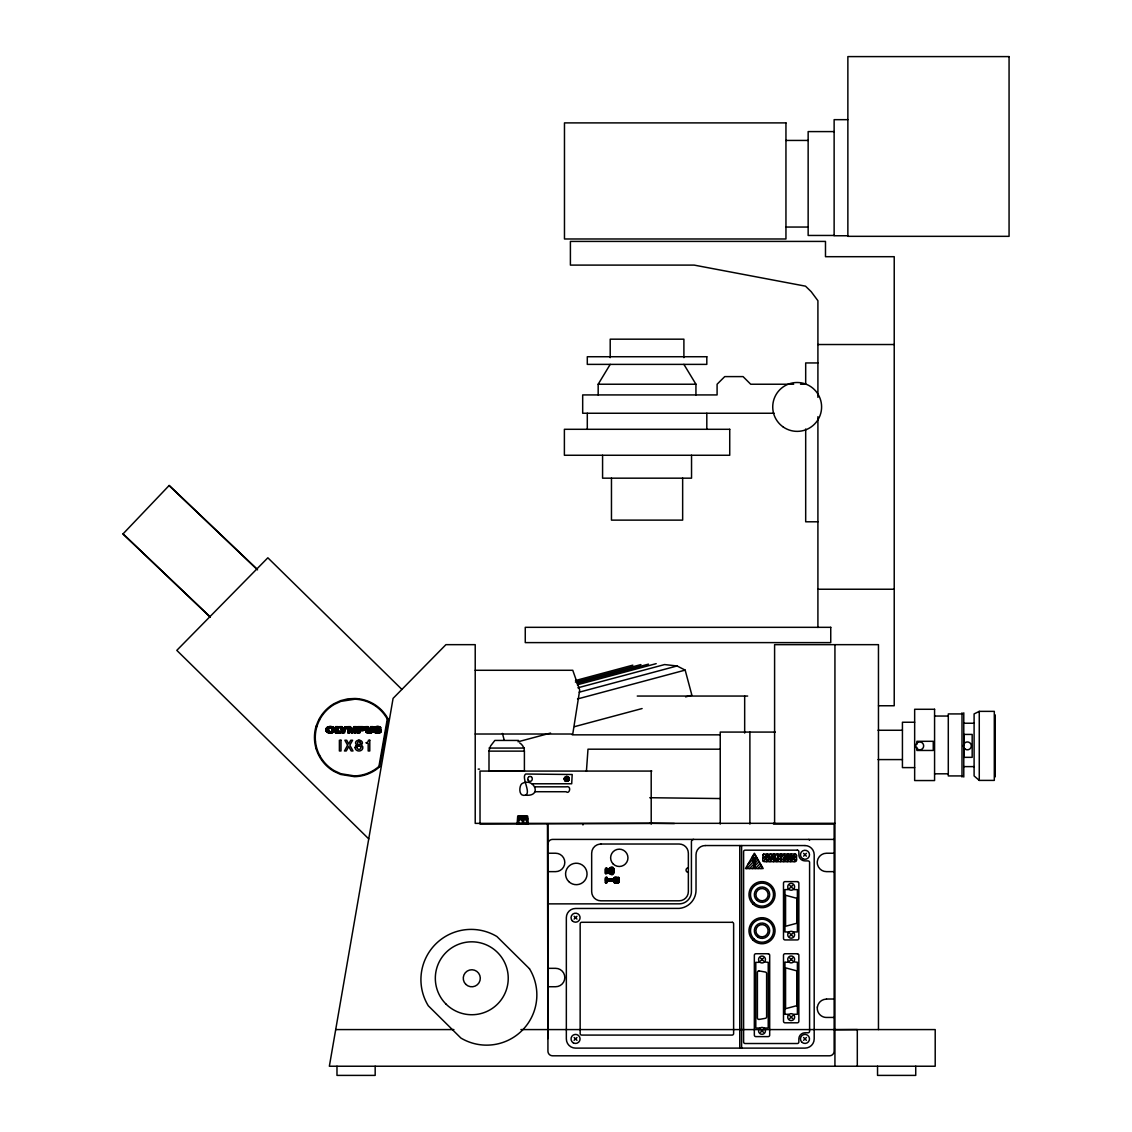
<?xml version="1.0" encoding="UTF-8"?>
<svg xmlns="http://www.w3.org/2000/svg" width="1132" height="1132" viewBox="0 0 1132 1132"><rect width="100%" height="100%" fill="white"/><g stroke="black" fill="none" stroke-linecap="round" stroke-linejoin="round"><path stroke-width="1.5" d="M334.577 729.914L332.426 726.815L327.502 727.069A3.028 3.028 0 0 0 326.2 728.499C324.658 732.446 330.261 734.159 333.006 732.418A3.056 3.056 0 0 0 334.237 731.131L334.577 729.914L331.577 732.913M365.551 730.904L365.551 726.673L368.042 726.673C372.343 733.041 361.448 735.121 368.042 728.442M368.565 733.027L371.636 732.63A1.995 1.995 0 0 0 372.867 731.3L372.952 726.673L370.447 726.673L370.419 730.961L367.9 732.928M378.399 731.583L379.956 729.362L381.286 731.484A1.868 1.868 0 0 1 380.295 732.588M773.524 823.304L773.524 824.068L834.143 824.068L834.143 1051.204A4.599 4.599 0 0 1 829.544 1055.802L552.529 1055.802A4.599 4.599 0 0 1 547.93 1051.204L547.93 824.068M605.478 873.536L605.478 868.187L608.549 869.716C615.681 859.315 615.992 882.366 608.549 872.022L605.478 873.536L607.021 873.55L607.021 872.022L610.827 868.187M614.534 882.748L619.261 877.951L618.596 882.762L614.407 882.719L613.912 881.234L607.021 881.234L607.021 882.762L605.478 882.762L605.478 877.399L607.021 877.399L605.478 880.427M613.912 872.786L613.035 873.55M762.784 858.523L763.01 854.717A1.542 1.542 0 0 1 763.619 854.151L795.004 853.995A1.542 1.542 0 0 1 796.546 855.523L796.546 860.136A1.528 1.528 0 0 1 795.004 861.664L764.326 861.664A1.542 1.542 0 0 1 762.784 860.136L762.784 858.523L767.312 853.995M834.935 1066.231L834.935 644.66M325.931 730.027L329.497 726.475M378.102 730.579L374.593 729.772L373.985 727.989A1.528 1.528 0 0 1 374.352 727.381A2.547 2.547 0 0 1 375.244 726.786L379.22 726.645L378.456 728.272L381.06 728.272L380.154 726.985L378.88 728.272M754.86 864.735C750.049 858.254 757.605 854.985 754.846 864.862M355.193 747.629L355.207 747.445A3.212 3.212 0 0 1 356.156 745.578M566.92 776.467L564.302 778.476L567.033 776.467L564.288 779.198L565.024 780.67M586.418 771.359L587.989 749.186L720.235 749.186M357.542 730.395L360.004 727.989C362.099 728.385 365.028 725.216 364.787 729.178A1.91 1.91 0 0 1 363.683 730.381L363.485 730.437A3.254 3.254 0 0 1 362.679 730.536L360.004 730.536L357.698 732.814M565.533 781.038C575.608 770.114 558.529 787.377 569.155 779L566.665 781.335L569.141 779.184L567.939 776.778L564.571 780.075L567.896 776.75M754.86 866.574L753.841 866.716L759.232 861.693L754.337 853.231L745.479 868.569L763.194 868.569L759.232 861.693M755.242 860.221L757.124 858.056M758.171 859.881L749.483 868.569M362.099 728.088L362.141 729.093L360.004 729.22L357.542 731.682M611.563 881.234L614.336 877.484L619.261 877.951M754.903 864.112L753.94 865.074L754.903 864.24M755.27 859.839L753.558 861.452L755.285 859.598M375.017 729.97L376.786 727.791A2.08 2.08 0 0 1 377.253 727.706L378.512 726.503M381.328 731.357L379.942 732.729A3.269 3.269 0 0 1 379.475 732.857A12.735 12.735 0 0 1 378.88 732.97L375.286 732.772L376.956 731.654M319.663 755.369A38.375 38.375 0 0 0 334.237 770.651L340.831 773.722L354.5 775.901A38.375 38.375 0 0 0 378.923 766.421L387.271 719.075A38.318 38.318 0 0 0 354.924 699.208L340.831 701.373L334.28 704.415A38.545 38.545 0 0 0 319.649 719.754M316.168 748.846A38.955 38.955 0 0 0 318.969 755.695A39.323 39.323 0 0 0 333.898 771.345L340.576 774.444L354.514 776.679A39.111 39.111 0 0 0 379.63 766.817L388.078 718.933A39.111 39.111 0 0 0 354.967 698.486L347.864 698.84L340.576 700.651L333.898 703.75A39.323 39.323 0 0 0 318.969 719.4M569.056 779.608L567.075 781.306L569.141 779.184M564.316 778.42L566.156 776.51M329.355 732.998L330.53 731.725A1.557 1.557 0 0 0 331.775 730.748L331.888 730.423A2.773 2.773 0 0 0 331.917 729.249L333.629 727.522M325.988 729.121L328.436 726.702M569.071 779.524L567.274 781.264M489.01 750.771L490.566 745.988L494.84 740.441L518.541 740.441M772.519 855.523L770.114 860.136L771.345 858.778L774.189 860.136L772.519 855.523L774.217 853.995M525.503 795.202C543.275 796.801 533.37 776.495 521.81 783.74C519.347 785.566 518.428 795.258 523.663 795.357C533.37 795.527 520.409 777.231 525.757 774.019L572.198 774.514L571.702 783.769L532.068 783.783M568.957 779.863L567.585 781.179M564.401 778.123L565.844 776.609M753.346 858.438L754.082 857.702M353.92 730.197L354.288 732.814L356.382 732.814L356.382 726.673L353.807 726.673L352.123 730.423L350.425 726.673L347.849 726.673L347.892 732.814L349.972 732.814C348.826 724.14 352.491 738.531 353.92 730.197L351.401 732.715M568.844 780.075L567.783 781.094M777.656 853.995L774.953 855.523L769.986 861.664M344.241 727.508L347.269 726.673L344.609 730.791L344.609 732.814L342.133 732.814L342.133 730.791L339.473 726.673L342.02 726.673L343.35 728.937L345.062 726.673M330.785 726.447L329.355 727.989A1.514 1.514 0 0 0 328.874 728.428L328.804 728.583A2.66 2.66 0 0 0 328.535 729.517L326.525 731.569M651.82 823.36L480.025 824.068L480.025 771.076L651.834 771.076M598.177 394.927L598.177 384.229L610.205 364.377M764.779 961.577L765.006 961.224A3.453 3.453 0 0 0 762.02 956.045A3.453 3.453 0 0 0 759.02 961.224L759.572 961.931A3.453 3.453 0 0 0 764.454 961.931L768.232 962.342L768.232 1028.026L764.779 1028.026L765.006 1029.144A3.453 3.453 0 0 1 762.317 1034.308A3.453 3.453 0 0 1 758.765 1029.681A3.453 3.453 0 0 1 764.454 1028.422L764.779 1028.79M793.928 961.493L794.155 961.153A3.453 3.453 0 0 0 791.169 955.974A3.453 3.453 0 0 0 788.183 961.153L788.735 961.86A3.453 3.453 0 0 0 793.617 961.86L797.395 962.257L797.395 1014.286L793.928 1014.286L794.155 1015.404A3.453 3.453 0 0 1 793.277 1019.861A3.453 3.453 0 0 1 788.749 1019.578A3.453 3.453 0 0 1 788.41 1015.05L788.41 1014.286L785.113 1014.286M766.534 861.664L768.147 860.009A2.193 2.193 0 0 0 769.095 859.315A2.561 2.561 0 0 0 769.477 858.622L771.798 855.523M788.41 1015.05L788.735 1014.682A3.453 3.453 0 0 1 793.603 1014.682L793.928 1015.05M787.207 861.664L788.763 859.952A2.264 2.264 0 0 1 787.065 860.009A2.151 2.151 0 0 1 786.132 859.216A2.236 2.236 0 0 1 785.933 858.707A2.872 2.872 0 0 1 785.764 857.801M330.02 727.763L331.195 726.503M763.279 861.268L770.765 853.995M333.332 727.282C333.049 730.225 329.355 727.678 331.874 726.645M361.278 726.673L360.004 729.22M376.56 731.442C373.475 728.499 372.881 734.442 375.668 731.046M327.176 732.206L328.535 729.984L326.724 731.796M379.22 726.645L378.329 728.046M747.856 864.452L756.077 856.231M330.346 727.749L331.506 726.56M361.773 727.989L362.933 726.687M328.69 732.857L329.822 731.697L328.69 730.635M361.292 729.22L360.004 730.536L360.004 732.814L357.542 732.814L357.542 726.673L362.707 726.673M362.99 730.522L364.872 728.598M367.178 732.715L368.395 731.47M374.734 729.843L376.348 728.201M377.734 727.734L378.866 726.574M331.52 728.301L332.808 726.985M328.011 732.63L329.214 731.413M564.387 779.651L567.712 776.665L564.684 780.245M564.741 780.344L568.349 777.076L564.868 780.5M565.406 780.953L568.745 777.557M791.438 853.995L783.754 861.664M350.382 730.324L351.528 729.164M370.857 732.871L372.952 730.763M373.942 731.937L374.819 731.046M376.065 730.225C376.291 727.961 381.781 728.994 378.23 730.621M376.376 731.201L375.244 732.758M376.305 732.97L377.522 731.739M347.849 727.734L348.897 726.673M361.674 730.536L364.589 727.607M376.815 730.338L378.187 728.966M375.583 732.843L376.815 731.597M377.961 730.536L379.234 729.178M378.357 733.027L381.173 730.182M331.959 729.56L333.798 727.72M331.082 732.998L334.577 729.503M339.359 732.814L340.732 731.428M350.255 730.027L351.401 728.881M354.274 730.706L356.382 728.569M354.274 732.404L356.382 730.282M355.561 732.814L356.382 731.994M365.551 727.522L366.386 726.673M365.551 729.234L368.042 726.73M379.729 728.272L380.635 727.367M327.431 732.376L328.874 731.046M331.704 728.583L333.091 727.126M330.586 733.055L334.52 729.164M340.491 728.272L342.048 726.716M336.798 732.814L338.185 731.428M337.647 732.814L339.034 731.428M338.51 732.814L339.883 731.428M338.935 732.814L340.308 731.428M341.68 730.069L343.137 728.598M341.85 730.338L343.293 728.881M339.784 732.814L341.156 731.428M342.345 732.814L345.854 728.881M347.849 729.433L350.184 726.673M347.849 729.871L350.623 727.098M347.849 732.418L349.972 730.296M350.51 730.621L351.656 729.461M348.741 732.814L349.972 731.159M354.274 729.843L356.382 727.734M351.727 732.814L353.594 730.947M354.274 731.555L356.382 729.433M355.137 732.814L356.382 731.569M360.386 727.989L361.702 726.673M361.25 730.536L364.405 727.367M362.523 730.536L366.825 726.673M365.551 728.385L367.249 726.673M365.551 729.659L368.042 727.154M365.551 730.508L368.042 728.018M365.678 731.456L368.042 728.867M365.735 731.597L368.042 729.291M365.947 731.951L368.042 729.716M366.131 732.163L368.042 730.154M366.301 732.319L368.042 730.564M370.447 728.159L371.933 726.673M370.447 728.598L372.357 726.673M370.447 729.022L372.796 726.673M370.447 729.871L372.952 727.367M370.447 730.296L372.952 727.805M374.48 729.673L377.72 726.433M564.288 778.674L566.552 776.453L564.274 778.957M569.155 778.788L565.873 781.179M566.608 781.335L569.141 778.59L566.665 781.335M605.478 869.404L606.695 868.187M605.478 870.451L607.021 868.895M605.478 871.47L607.219 869.716M605.478 872.164L607.912 869.716M607.346 872.022L611.181 868.187M608.549 872.192L612.553 868.187M611.662 873.55L613.912 871.3M607.771 881.234L610.077 878.927M608.464 881.234L610.771 878.927M574.136 919.085L576.966 916.269M614.86 882.762L619.289 878.333M615.539 882.762L619.289 879.026M616.232 882.762L619.289 879.706M616.926 882.762L619.289 880.399M617.265 882.762L619.289 880.753M617.959 882.762L619.289 881.432M753.332 858.905L754.549 857.688M753.403 859.641L755.002 857.914M574.136 1040.336L576.966 1037.506M746.611 868.569L755.27 859.966M753.615 862.301L755.186 860.716L753.601 862.089M755.115 861.721L753.686 863.15L755.129 861.466M753.756 863.886L755.044 862.598M754.973 863.348L753.813 864.636L754.959 863.49M758.1 868.569L761.327 865.329M773.425 861.664L781.094 853.995M776.877 861.664L784.547 853.995M794.098 861.664L796.546 859.216M803.578 1040.336L806.394 1037.506M326.2 728.484L327.813 726.928M325.931 729.616L328.973 726.574M326.002 730.395L329.95 726.447M326.087 730.734L330.388 726.433M327.714 732.517L329.016 731.215M331.959 729.97L333.997 727.947M329.752 733.041L334.308 728.484M335.468 728.598L337.393 726.673M335.468 729.022L337.817 726.673M335.468 730.734L338.058 728.145M335.468 731.583L338.058 729.008M335.468 732.432L338.058 729.857M335.468 732.814L341.312 732.814L341.312 731.428L338.058 731.428L338.058 726.673L335.468 726.673L335.468 732.814L338.058 730.282M340.322 728.018L341.652 726.673M337.223 732.814L338.61 731.428M341.156 729.305L342.671 727.791M338.072 732.814L339.459 731.428M341.496 729.815L342.982 728.343M343.661 728.513L345.486 726.673M342.005 730.579L345.925 726.673M342.133 731.314L346.774 726.673M342.133 731.725L347.199 726.673M343.194 732.814L344.609 731.399M347.849 728.159L349.335 726.673M347.849 728.583L349.76 726.673M347.849 730.282L350.75 727.395M347.849 730.72L350.878 727.692M347.849 731.569L351.019 727.989M347.849 731.994L351.274 728.569M349.165 732.814L349.972 732.008M350.75 731.215L351.925 730.055M352.632 729.348L355.307 726.673M351.019 731.81L356.156 726.673M351.146 732.107L356.382 726.871M351.274 732.418L356.382 727.31M354.274 730.267L356.382 728.159M352.151 732.814L353.283 731.682M357.542 727.409L358.292 726.673M354.274 731.116L356.382 729.008M357.542 728.272L359.141 726.673M354.274 731.979L356.382 729.857M357.542 728.697L359.566 726.673M357.542 729.121L359.99 726.673M354.288 732.814L356.382 730.706M357.542 729.546L360.429 726.673M354.712 732.814L356.382 731.145M357.542 729.984L360.853 726.673M357.542 730.819L360.004 728.371M357.542 731.244L360.004 728.796M361.235 727.989L362.551 726.673M357.542 732.107L360.443 729.22M358.547 732.814L360.004 731.357M358.971 732.814L360.004 731.781M360.825 730.536L364.207 727.154M362.099 730.536L364.73 727.904M365.551 728.81L367.674 726.673M365.551 730.083L368.042 727.579M370.447 727.734L371.522 726.673M370.447 729.447L372.952 726.956M370.447 730.706L372.952 728.216M368.975 733.055L372.952 729.079M369.386 733.055L372.952 729.503M369.839 733.027L372.952 729.928M373.97 728.909L376.376 726.503M370.334 732.97L372.952 730.366M375.414 730.083L376.772 728.654M375.711 730.154L377.48 728.81M379.305 728.272L380.451 727.183M377.494 733.055L380.89 729.829M378.88 732.97L381.314 730.522M517.098 824.068L517.706 816.144L527.668 816.144L528.276 824.068M564.514 777.84L565.66 776.693M564.514 779.962L567.174 776.495M565.066 780.684L568.434 777.175M566 781.236L569.113 778.491M605.478 869.065L606.356 868.187M605.478 871.824L607.573 869.716M608.549 869.093L609.455 868.187M605.478 872.503L609.794 868.187M605.478 872.843L610.148 868.187M605.478 873.197L610.488 868.187M607.686 872.022L611.521 868.187M608.025 872.022L611.86 868.187M608.365 872.022L612.214 868.187M608.549 872.531L612.893 868.187M608.634 873.14L613.558 868.301M608.775 873.338L613.756 868.485M608.988 873.479L613.841 868.626M609.313 873.55L613.912 868.895M609.582 873.55L613.912 869.234M609.936 873.55L613.912 869.588M605.478 878.361L606.441 877.399M605.478 878.715L606.794 877.399M610.275 873.55L613.912 869.928M610.969 873.55L613.912 870.267M605.478 879.394L607.021 877.866M611.308 873.55L613.912 870.961M612.002 873.55L613.912 871.64M612.355 873.55L613.912 871.994M612.695 873.55L613.912 872.333M605.478 881.814L608.011 878.927M605.478 882.153L608.705 878.927M605.478 882.507L609.044 878.927M607.431 881.234L609.738 878.927M606.243 882.762L607.021 881.998M608.125 881.234L610.431 878.927M608.818 881.234L611.11 878.927M609.158 881.234L611.464 878.927M609.497 881.234L611.804 878.927M609.851 881.234L612.143 878.927M612.256 881.234L616.091 877.399M611.903 881.234L615.751 877.399M612.596 881.234L616.431 877.399M612.95 881.234L616.784 877.399M613.643 881.234L617.124 877.399M613.912 881.29L617.803 877.399M613.912 881.644L618.157 877.399M613.912 881.998L618.511 877.399M613.968 882.267L618.794 877.456M615.2 882.762L619.289 878.673M615.879 882.762L619.289 879.366M616.572 882.762L619.289 880.059M617.605 882.762L619.289 881.092M618.298 882.762L619.289 881.786M751.775 857.66L755.03 854.419M753.318 858.565L754.223 857.674M754.719 857.745L753.388 859.443M753.417 859.966L755.129 858.042M753.431 860.178L755.27 858.24M755.157 861.098L753.643 862.612L755.171 860.971M753.686 863.037L755.157 861.226L753.657 862.825M753.728 863.674L755.058 862.358L753.742 863.787M753.785 864.197L755.002 862.98M754.053 865.188L754.888 864.367M755.228 868.569L760.279 863.518M780.316 861.664L787.999 853.995M790.66 861.664L796.546 855.778M803.578 856.174L806.394 853.344M760.605 960.912L763.421 958.082M789.754 936.164L792.584 933.334M789.754 960.842L792.584 958.012M789.754 1018.545L792.584 1015.715M326.356 731.314L328.62 729.065M326.936 732.008L328.605 730.352M330.162 733.055L334.421 728.796M335.468 728.173L336.544 726.673M335.468 729.447L338.058 726.871M335.468 729.871L338.058 727.296M335.468 730.296L338.058 727.734M335.468 731.159L338.058 728.569M335.468 732.008L338.058 729.433M340.152 727.763L341.241 726.673M336.374 732.814L338.058 730.706M340.661 728.527L342.204 726.985M340.987 729.036L342.515 727.522M342.133 730.876L346.35 726.673M340.208 732.814L341.312 731.711M342.133 732.149L346.675 727.635M342.77 732.814L344.609 730.989M347.892 732.814L349.972 730.734M352.958 728.583L354.457 726.673M350.637 730.918L351.783 729.772M352.293 730.112L355.731 726.673M357.542 727.848L358.717 726.673M360.811 727.989L362.127 726.673M357.542 732.531L360.867 729.22M358.122 732.814L360.004 730.932M360.4 730.536L361.716 729.22M366.542 732.489L368.07 730.975M376.786 727.791L378.116 726.461M377.239 730.395L378.541 729.036M377.182 733.055L380.706 729.687M379.475 732.857L381.371 730.89M605.478 869.758L607.021 868.216M605.478 871.131L607.021 869.588M608.549 872.871L613.303 868.202M605.478 880.781L607.332 878.927M605.478 881.121L607.672 878.927M607.092 881.234L609.398 878.927M605.549 882.762L607.021 881.304M605.903 882.762L607.021 881.658M610.19 881.234L612.497 878.927M610.53 881.234L612.837 878.927M610.87 881.234L613.176 878.927M611.223 881.234L613.53 878.927M613.912 878.531L615.058 877.399M614.28 882.649L619.176 877.767M753.473 860.716L755.355 858.608M753.502 861.028L755.341 859.089M753.587 861.976L755.228 860.476M753.629 862.4L755.186 860.858M755.072 862.23L753.714 863.348M753.799 864.409L754.987 863.108M760.959 868.569L762.388 867.154M789.754 888.196L792.584 885.394M760.605 1032.271L763.421 1029.455M328.322 732.744L329.497 731.583M339.982 727.494L340.803 726.673M340.831 728.782L342.359 727.253M341.326 729.546L342.826 728.074M373.914 728.541L375.852 726.617M374.126 729.263L376.871 726.447M371.466 732.701L372.867 731.3M378.456 728.272L379.885 726.857M605.478 870.098L607.021 868.569M605.478 870.777L607.021 869.249M606.144 873.55L607.021 872.687M605.478 879.055L607.021 877.512M605.478 879.734L607.021 878.206M605.478 880.088L607.021 878.559M613.912 878.163L614.69 877.399M615.412 877.399L613.912 878.871L607.021 878.927M753.488 860.801L755.341 858.962M753.954 866.914L754.52 866.107M754.775 866.32L752.356 868.569M343.619 732.814L344.609 731.838M366.853 732.63L368.225 731.272M367.631 732.871L368.692 731.64M605.804 873.55L607.021 872.347M762.883 854.985L763.775 854.094M328.988 732.928L330.204 731.739M362.382 728.598L363.966 726.985M376.404 730.282L377.833 728.881M376.673 733.012L378.017 731.697A2.349 2.349 0 0 1 377.168 731.697L375.909 732.913M378.711 730.975L380.239 729.461M331.28 728.074L332.511 726.871M331.888 730.423L334.152 728.201M368.169 732.97L370.079 731.47M377.536 730.437L378.88 729.107M332.171 732.744L334.492 730.465M332.879 732.475L334.237 731.131M374.253 729.447L377.324 726.433M614.068 882.465L619.034 877.597M326.214 731.046L328.874 728.428M374.112 732.149L375.258 731.046M376.093 731.046L374.494 732.432M377.904 733.055L381.045 729.999M363.485 730.437L364.787 729.178M350.878 731.513L352.052 730.381M370.32 731.201L372.952 728.654M362.254 728.23L363.697 726.857M794.876 853.995L789.895 858.806A2.264 2.264 0 0 1 789.471 859.457A2.151 2.151 0 0 1 788.933 859.867M330.997 727.904L332.214 726.744M373.985 727.989L375.244 726.786M979.265 711.363L974.1 713.924L974.1 775.929L979.265 780.401L994.306 780.401L994.306 711.363L979.265 711.363L979.265 780.401M575.481 680.544L632.83 665.163M575.41 682.143L640.924 664.583M577.108 683.261L648.48 664.144M577.292 684.789L656.192 663.649M577.872 687.803L664.597 664.569L677.063 665.97L685.171 670.116L691.893 695.204L685.624 696.888M579.216 692.19L677.063 665.97M577.546 698.953L685.171 670.116M518.046 741.785L550.548 733.069M574.617 726.631L642.099 708.547M759.218 1019.423L765.345 1018.333A1.542 1.542 0 0 0 766.619 1016.833L766.619 973.534A1.528 1.528 0 0 0 765.345 972.034L759.218 970.945M387.271 719.075L388.078 718.933M359.014 740.229L359.056 740.229A3.056 3.056 0 0 0 357.924 740.37A3.311 3.311 0 0 0 356.962 740.738A3.028 3.028 0 0 0 356.283 741.248A2.816 2.816 0 0 0 355.731 742.068A2.519 2.519 0 0 0 355.575 742.875A2.547 2.547 0 0 0 355.759 743.696A2.872 2.872 0 0 0 357.047 744.998A3.467 3.467 0 0 0 356.113 745.663M693.718 839.406L693.506 839.42A2.306 2.306 0 0 0 691.426 841.713L691.411 891.592A12.211 12.211 0 0 1 690.562 896.105A12.31 12.31 0 0 1 684.676 902.544A12.211 12.211 0 0 1 679.186 903.831L547.93 903.874M834.921 1029.71L857.306 1029.582L857.306 1066.231M847.868 119.667L834.128 119.667L834.128 235.753L847.868 235.753M834.128 131.595L808.149 131.595L808.149 235.456L834.128 235.456M785.948 140.439L808.007 140.439M785.948 227.051L808.007 227.051M817.912 344.524L894.223 344.524M817.912 362.947L805.687 362.947L805.687 384.229L800.536 384.229M598.177 384.229L695.939 384.229L695.939 394.927M793.659 384.229L750.7 384.229L743.059 376.602L724.735 376.602L717.094 384.229L717.094 394.927L582.683 394.927L582.683 413.251L774.09 413.251M817.912 521.795L805.687 521.795L805.687 429.014M817.912 589.234L894.223 589.234M475.214 670.285L572.764 670.285L579.711 689.996L572.764 734.017L475.214 734.017M637.259 696.053L747.658 696.053M878.517 705.76L894.223 705.76L894.223 256.695L825.483 256.695L825.483 241.413L570.401 241.413L570.401 265.1L694.157 265.1L805.517 286.17L811.163 291.646L817.912 300.716L817.912 397.346M962.002 713.924L948.291 713.924L948.291 775.929L962.002 775.929M934.579 716.047L948.291 716.047M914.656 722.244L902.43 722.244L902.43 767.609L914.656 767.609M963.785 723.235L974.1 723.235M878.022 730.267L902.43 730.267M775.349 732.079L720.235 732.079L720.235 824.068M572.254 734.838L720.32 734.838M359.014 741.644L358.971 741.644A1.472 1.472 0 0 0 357.882 744.205A1.91 1.91 0 0 0 360.217 744.149M359 745.847L358.957 745.847A2.038 2.038 0 0 1 360.684 746.922M488.996 748.068L524.399 748.068M488.996 751.124L524.399 751.124M878.022 759.586L902.43 759.586M963.785 766.619L974.1 766.619M478.185 769.123L479.487 769.123M934.579 773.807L948.291 773.807M534.728 786.825L566.042 786.825C572.042 785.212 569.566 794.82 566.085 791.735L534.728 791.721M517.706 818.21L527.668 818.21M517.706 819.186L527.668 819.186M518.838 819.794L526.536 819.794M834.921 823.304L475.214 823.374L475.214 644.66L445.923 644.66L393.087 698.373L329.355 1066.231L935.202 1066.231L935.202 1029.582L520.932 1029.582M518.838 823.459L527.668 823.459M834.143 839.406L552.529 839.406A4.599 4.599 0 0 0 547.93 844.019M705.236 845.547L804.979 845.547M547.93 853.231L555.6 853.231A9.197 9.197 0 0 1 564.5 860.079A9.197 9.197 0 0 1 555.6 871.64L547.93 871.64M834.143 853.231L826.473 853.231A9.197 9.197 0 0 0 817.346 861.226A9.254 9.254 0 0 0 817.573 864.791A9.197 9.197 0 0 0 826.473 871.64L834.143 871.64M785.113 962.257L788.41 962.257L788.41 961.493M547.93 968.327L555.6 968.327A9.197 9.197 0 0 1 564.811 977.539A9.197 9.197 0 0 1 555.6 986.736L547.93 986.736M826.473 999.018L834.143 999.018M834.143 1017.442L826.473 1017.442A9.155 9.155 0 0 1 823.021 1016.777A9.24 9.24 0 0 1 819.044 1013.664A9.155 9.155 0 0 1 817.601 1010.621A9.254 9.254 0 0 1 817.346 1007.027M335.695 1029.582L453.89 1029.582M769.477 858.622L768.727 858.622A1.528 1.528 0 0 1 768.02 859.301A1.599 1.599 0 0 1 767.609 859.429L766.817 859.287A1.769 1.769 0 0 1 766.322 858.863M649.768 797.72L720.235 798.555M649.74 823.233L674.417 823.53M378.923 766.421L379.63 766.817M789.358 856.103L789.471 856.202A2.264 2.264 0 0 0 786.981 855.806M256.412 568.519L169.206 485.43L122.935 533.993L210.142 617.082M169.078 485.571L257.544 569.863M123.077 533.865L210.283 616.94M401.902 689.416L267.845 557.793L176.804 650.362L368.749 838.897M789.754 885.394L792.584 888.196M760.605 1029.455L763.421 1032.271M803.578 853.344L806.394 856.174M789.754 933.334L792.584 936.164M789.754 958.012L792.584 960.842M760.605 958.082L763.421 960.912M789.754 1015.715L792.584 1018.545M803.578 1037.506L806.394 1040.336M547.93 1038.61L547.463 824.068M574.136 916.269L576.966 919.085M574.136 1037.506L576.966 1040.336M808.828 839.406L809.592 840.185M793.928 932.683L793.617 932.315A3.453 3.453 0 0 0 787.929 933.575A3.453 3.453 0 0 0 791.466 938.187A3.453 3.453 0 0 0 794.155 933.037L793.928 931.947L797.395 931.947L797.395 889.596L793.928 889.596L793.928 888.861M788.735 889.243A3.453 3.453 0 0 0 794.409 887.983A3.453 3.453 0 0 0 790.872 883.356A3.453 3.453 0 0 0 788.183 888.521L788.735 889.243M786.754 858.806L788.976 858.962A2.08 2.08 0 0 0 789.329 858.466M683.898 364.377L695.939 384.229M502.438 733.423L504.221 740.116M582.782 824.068L582.966 824.973M995.198 714.886L995.198 776.877M964.223 744.998L964.223 734.427L972.176 734.427L972.176 757.336L964.223 757.336L964.223 748.521M963.785 712.82L963.785 777.033M962.002 712.82L962.002 777.033M916.892 744.361L916.892 741.304L933.263 741.304L933.263 750.459L916.892 750.459L916.892 747.403M915.731 1066.231L915.731 1075.4L877.541 1075.4L877.541 1066.231M878.46 1029.582L878.46 644.66L774.599 644.66L774.599 823.374M817.912 416.703L817.912 627.482M788.41 888.861L788.41 889.596L784.957 889.596L784.957 931.947L788.41 931.947L788.41 932.683M784.957 962.257L784.957 1014.286M775.646 855.523C773.241 860.419 780.33 860.419 777.939 855.523L778.632 858.282A1.84 1.84 0 0 1 776.793 860.136A1.84 1.84 0 0 1 774.939 858.297L774.953 855.523M759.247 961.577L759.247 962.342L755.794 962.342L755.794 1028.026L759.247 1028.026L759.247 1028.79M749.893 732.079L749.893 824.068M744.672 696.053L744.672 733.069M741.602 845.547L741.602 1048.119M739.762 845.547L739.762 1048.119M706.807 413.251L706.807 429.297M691.539 455.262L691.539 478.171L602.578 478.171L602.578 455.262M683.898 357.655L683.898 339.175L610.205 339.175L610.205 357.655M682.653 478.171L682.653 520.126L611.464 520.126L611.464 478.171M651.197 771.076L651.211 824.068M587.296 413.251L587.296 429.297M526.96 816.144L526.96 818.21M526.536 819.186L526.536 824.068M525.984 816.144L525.984 818.21M525.007 816.144L525.007 818.21M524.031 816.144L524.031 818.21M523.055 816.144L523.055 818.21M521.838 816.144L521.838 818.21M520.607 816.144L520.607 818.21M519.39 816.144L519.39 818.21M518.838 819.186L518.838 824.068M518.173 816.144L518.173 818.21M488.996 751.308L488.996 770.977L524.399 770.977L524.399 751.308A9.764 9.764 0 0 0 519.744 742.974M375.173 1066.231L375.173 1075.4L336.982 1075.4L336.982 1066.231M768.147 860.009A2.306 2.306 0 0 1 765.43 859.061M765.076 857.872A2.306 2.306 0 0 1 766.916 855.566M768.784 855.99A2.306 2.306 0 0 0 767.793 855.551A2.038 2.038 0 0 0 767.057 855.566M688.355 872.404A2.306 2.306 0 0 1 686.049 870.112A2.306 2.306 0 0 1 688.355 867.805M766.237 856.768A1.769 1.769 0 0 1 766.59 856.4M765.869 857.377A1.599 1.599 0 0 1 766.067 856.952M766.435 856.556A1.599 1.599 0 0 1 766.845 856.33M768.02 856.344A1.599 1.599 0 0 0 767.567 856.231A1.528 1.528 0 0 0 767.057 856.358M766.053 857.32A1.528 1.528 0 0 0 765.968 857.815A1.953 1.953 0 0 0 766.109 858.58M789.853 858.947A2.872 2.872 0 0 0 789.966 856.938A2.986 2.986 0 0 0 789.499 856.174M705.236 845.547A9.197 9.197 0 0 0 696.024 854.759L696.024 890.063A18.338 18.338 0 0 1 693.223 899.827A18.48 18.48 0 0 1 679.327 908.402L575.551 908.472A9.197 9.197 0 0 0 566.34 917.684L566.34 1038.921A9.197 9.197 0 0 0 575.551 1048.119L804.979 1048.119A9.197 9.197 0 0 0 814.191 1038.921L814.191 854.759A9.197 9.197 0 0 0 804.979 845.547M765.642 859.089A2.108 2.108 0 0 1 765.416 858.622A2.986 2.986 0 0 1 765.289 857.801M768.005 856.33A1.585 1.585 0 0 1 768.699 856.995L769.463 857.009A2.292 2.292 0 0 0 769.081 856.33A2.476 2.476 0 0 0 768.713 855.962M785.778 857.929A2.236 2.236 0 0 1 786.386 856.386M758.949 1019.437A1.528 1.528 0 0 1 757.407 1017.909L757.407 972.459A1.528 1.528 0 0 1 758.964 970.916M786.542 858.452A2.292 2.292 0 0 1 786.457 857.801A1.698 1.698 0 0 1 786.839 856.74A1.429 1.429 0 0 1 788.891 856.584L788.976 856.683A1.585 1.585 0 0 1 789.301 857.207M786.4 856.202A2.476 2.476 0 0 1 787.108 855.693M789.301 858.452A2.08 2.08 0 0 0 789.428 857.858A2.179 2.179 0 0 0 789.315 857.207M817.375 1007.098A9.155 9.155 0 0 1 826.459 999.132M315.46 741.318A38.375 38.375 0 0 1 316.889 726.518M316.111 748.719A39.323 39.323 0 0 1 316.111 726.107M319.649 755.341A38.191 38.191 0 0 1 315.46 741.347M316.903 726.588A38.191 38.191 0 0 1 319.649 719.881M362.509 746.554A3.184 3.184 0 0 1 362.778 747.587L362.778 747.644A3.198 3.198 0 0 1 362.665 748.606A3.24 3.24 0 0 1 362.141 749.554A3.608 3.608 0 0 1 361.292 750.304A3.438 3.438 0 0 1 360.202 750.799A3.721 3.721 0 0 1 359.042 750.969L358.901 750.969A3.707 3.707 0 0 1 357.754 750.799A3.509 3.509 0 0 1 356.679 750.304A4.132 4.132 0 0 1 355.816 749.568A3.226 3.226 0 0 1 355.151 747.516M316.168 726.362A38.955 38.955 0 0 1 318.969 719.513M362.509 746.582A3.41 3.41 0 0 0 360.91 744.998A3.085 3.085 0 0 0 361.688 744.432A2.929 2.929 0 0 0 362.212 743.696A2.703 2.703 0 0 0 362.382 742.875A2.222 2.222 0 0 0 362.226 742.068A3.155 3.155 0 0 0 360.995 740.738A3.339 3.339 0 0 0 360.047 740.356A3.339 3.339 0 0 0 359.155 740.229M330.601 727.805A1.74 1.74 0 0 0 329.822 727.791A1.599 1.599 0 0 0 329.355 727.989M360.783 746.851A1.797 1.797 0 0 1 360.768 748.294A1.882 1.882 0 0 1 359.693 749.228A1.995 1.995 0 0 1 356.976 747.403M360.641 743.158A1.5 1.5 0 0 0 360.132 742.083A1.67 1.67 0 0 0 359.608 741.743M358.236 745.974A2.038 2.038 0 0 0 357.132 746.879A1.967 1.967 0 0 0 356.99 747.573M360.613 743.116A1.571 1.571 0 0 1 360.5 743.682A1.571 1.571 0 0 1 360.188 744.106M359.014 741.517A1.571 1.571 0 0 1 359.608 741.616M358.306 745.847A1.967 1.967 0 0 1 359.028 745.733M528.531 777.104A2.179 2.179 0 0 1 531.545 777.005M527.993 779.792A2.405 2.405 0 0 1 527.837 778.901A2.391 2.391 0 0 1 528.319 777.401M527.993 780.061A2.236 2.236 0 0 0 530.866 781.165L530.993 781.108A2.321 2.321 0 0 0 532.054 779.934L532.111 779.792A2.363 2.363 0 0 0 532.111 778.108L532.054 777.854A2.222 2.222 0 0 0 531.658 777.217M753.318 858.735L754.45 857.674L753.318 858.735M522.277 820.813C525.29 818.648 522.871 826.473 522.277 820.813M754.874 864.494L754.223 865.244L754.874 864.494M755.313 859.344L753.53 861.24L755.313 859.344M755.03 862.74L753.771 864.098L755.03 862.74M347.623 745.21L344.439 750.969L346.279 750.969L348.727 746.54L351.189 750.969L353.028 750.969L349.845 745.21L352.604 740.229L350.75 740.229L348.727 743.88L346.703 740.229L344.864 740.229L347.623 745.21M568.872 777.755L565.604 781.066L568.872 777.755M796.772 923.273L785.566 926.273L785.566 895.271L796.772 898.284L796.772 923.273M796.772 1005.683L785.566 1008.683L785.566 967.86L796.772 970.86L796.772 1005.683M600.866 844.019L599.988 844.062A9.197 9.197 0 0 0 591.668 853.231L591.668 891.592A9.197 9.197 0 0 0 600.866 900.803L679.143 900.803A9.197 9.197 0 0 0 688.355 891.592L688.355 853.231A9.197 9.197 0 0 0 679.143 844.019L600.866 844.019M1009.065 56.6L847.868 56.6L847.868 236.333L1009.065 236.333L1009.065 56.6M785.948 122.893L564.472 122.893L564.472 238.979L785.948 238.979L785.948 122.893M706.807 356.736L587.296 356.736L587.296 364.377L706.807 364.377L706.807 356.736M729.73 429.297L564.387 429.297L564.387 455.262L729.73 455.262L729.73 429.297M830.747 627.326L525.262 627.326L525.262 642.608L830.747 642.608L830.747 627.326M934.579 709.283L914.656 709.283L914.656 780.556L934.579 780.556L934.579 709.283M341.001 740.229L339.388 740.229L339.388 750.969L341.001 750.969L341.001 740.229M369.782 740.229L368.452 740.229A2.519 2.519 0 0 1 365.919 742.762L368.183 743.441L368.183 750.969L369.782 750.969L369.782 740.229M797.31 850.16L745.139 850.16A1.542 1.542 0 0 0 743.597 851.688L743.597 1041.992A1.528 1.528 0 0 0 745.139 1043.52L797.31 1043.52A1.528 1.528 0 0 0 798.852 1041.992L798.852 1038.921A6.127 6.127 0 0 1 804.979 1032.78L808.05 1032.78A1.528 1.528 0 0 0 809.592 1031.252L809.592 862.428A1.528 1.528 0 0 0 808.05 860.9L804.979 860.9A6.141 6.141 0 0 1 798.852 854.759L798.852 851.688A1.528 1.528 0 0 0 797.31 850.16M783.245 855.523L779.552 855.523L781.052 856.217L781.052 860.136L781.745 856.217L783.245 855.523M784.844 855.523L784.151 860.136L784.844 855.523M791.523 855.523L790.829 860.136L791.523 856.754L794.523 860.136L794.523 855.523L793.829 858.905L791.523 855.523M797.31 881.616L785.028 881.616A1.528 1.528 0 0 0 783.5 883.158L783.5 938.4A1.528 1.528 0 0 0 785.028 939.928L797.31 939.928A1.528 1.528 0 0 0 798.852 938.4L798.852 883.158A1.542 1.542 0 0 0 797.31 881.616M732.376 922.311L581.678 922.283A1.528 1.528 0 0 0 580.164 923.825L580.15 1033.544A1.542 1.542 0 0 0 581.678 1035.087L732.079 1035.087A1.542 1.542 0 0 0 733.621 1033.544L733.621 923.825A1.528 1.528 0 0 0 732.376 922.311M768.147 953.738L755.879 953.738A1.528 1.528 0 0 0 754.351 955.281L754.337 1035.087A1.528 1.528 0 0 0 755.879 1036.615L768.147 1036.615A1.528 1.528 0 0 0 769.689 1035.087L769.689 955.281A1.542 1.542 0 0 0 768.147 953.738M797.31 953.738L785.028 953.738A1.528 1.528 0 0 0 783.5 955.281L783.5 1021.276A1.528 1.528 0 0 0 785.028 1022.804L797.31 1022.804A1.528 1.528 0 0 0 798.852 1021.276L798.852 955.281A1.542 1.542 0 0 0 797.31 953.738M529.479 968.737L496.906 936.518A50.204 50.204 0 0 0 428.292 1005.782L460.908 1038.058A50.218 50.218 0 0 0 529.479 968.737M446.135 1004.197A36.465 36.465 0 0 0 507.051 987.514A36.465 36.465 0 0 0 462.153 943.112A36.465 36.465 0 0 0 446.135 1004.197M465.79 984.331A8.518 8.518 0 0 0 480.025 980.425A8.518 8.518 0 0 0 469.539 970.053A8.518 8.518 0 0 0 465.79 984.331M573.287 1042.841A4.528 4.528 0 0 0 580.079 1038.921A4.528 4.528 0 0 0 573.287 1035.002A4.528 4.528 0 0 0 573.287 1042.841M613.162 863.957A8.674 8.674 0 0 0 627.666 860.065A8.674 8.674 0 0 0 617.039 849.453A8.674 8.674 0 0 0 613.162 863.957M568.717 881.545A10.74 10.74 0 0 0 586.687 876.72A10.74 10.74 0 0 0 573.542 863.574A10.74 10.74 0 0 0 568.717 881.545M752.794 939.956A13.046 13.046 0 0 0 774.613 934.098A13.046 13.046 0 0 0 758.638 918.123A13.046 13.046 0 0 0 752.794 939.956M753.884 902.798A11.504 11.504 0 0 0 773.128 897.648A11.504 11.504 0 0 0 759.034 883.54A11.504 11.504 0 0 0 753.884 902.798M753.884 938.867A11.504 11.504 0 0 0 773.128 933.702A11.504 11.504 0 0 0 759.034 919.608A11.504 11.504 0 0 0 753.884 938.867M572.353 920.882A4.528 4.528 0 0 0 579.924 918.859A4.528 4.528 0 0 0 574.377 913.312A4.528 4.528 0 0 0 572.353 920.882M752.794 903.888A13.046 13.046 0 0 0 774.613 898.044A13.046 13.046 0 0 0 758.638 882.054A13.046 13.046 0 0 0 752.794 903.888M757.676 899.006A6.141 6.141 0 0 0 767.935 896.247A6.141 6.141 0 0 0 760.421 888.733A6.141 6.141 0 0 0 757.676 899.006M758.171 937.367A7.669 7.669 0 0 0 769.689 930.73A7.669 7.669 0 0 0 758.171 924.08A7.669 7.669 0 0 0 758.171 937.367M802.729 858.679A4.528 4.528 0 0 0 809.507 854.759A4.528 4.528 0 0 0 802.729 850.839A4.528 4.528 0 0 0 802.729 858.679M801.781 1042.119A4.528 4.528 0 0 0 809.352 1040.096A4.528 4.528 0 0 0 803.819 1034.549A4.528 4.528 0 0 0 801.781 1042.119M756.586 900.082A7.669 7.669 0 0 0 769.42 896.643A7.669 7.669 0 0 0 760.025 887.247A7.669 7.669 0 0 0 756.586 900.082M757.676 935.074A6.141 6.141 0 0 0 767.935 932.315A6.141 6.141 0 0 0 760.421 924.802A6.141 6.141 0 0 0 757.676 935.074M965.412 749.313A3.962 3.962 0 0 0 971.341 745.889A3.962 3.962 0 0 0 965.412 742.451A3.962 3.962 0 0 0 965.412 749.313M917.741 749.313A3.962 3.962 0 0 0 923.684 745.889A3.962 3.962 0 0 0 917.741 742.451A3.962 3.962 0 0 0 917.741 749.313M783.273 427.033A24.437 24.437 0 0 0 821.521 408.907A24.437 24.437 0 0 0 786.698 384.852A24.437 24.437 0 0 0 783.273 427.033"/></g></svg>
